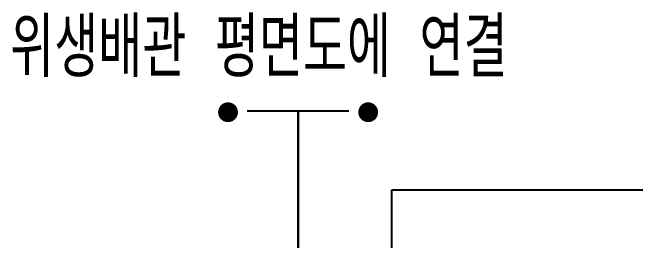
# Model space of a CAD drawing. Header units: millimetres. Extents: x 10903 to 284569, y 2319 to 62017.
# Drawn here: x 110451 to 113594, y 35441 to 36593 of the extents above; entities that cross this region are included whole.
import ezdxf
from ezdxf.enums import TextEntityAlignment as Align

# ---------------------------------------------------------------- set-up
doc = ezdxf.new("R2010")
doc.units = ezdxf.units.MM
doc.layers.add('-급수', color=3, linetype='Continuous', lineweight=30)
for name, color, linetype in [('5TXT', 7, 'Continuous'), ('AHU-02(SA)', 3, 'Continuous'), ('장비', 8, 'Continuous')]:
    doc.layers.add(name, color=color, linetype=linetype)
doc.styles.add('굴림', font='simple.shx', dxfattribs={"bigfont": 'whgtxt.shx'})

# ---------------------------------------------------------------- blocks, each defined once
blk = doc.blocks.new('RO SYSTEM')
at = {"layer": '장비', "color": 5}
for p, q in [((3000, 1250), (3000, -1250)), ((3000, -1250), (0, -1250))]:
    blk.add_line(p, q, dxfattribs=at)

msp = doc.modelspace()

# ---------------------------------------------------------------- linework, layer by layer
at = {"layer": '-급수', "linetype": 'Continuous', "ltscale": 10}
msp.add_line((111891.9, 33398.6), (111891.9, 36095.5), dxfattribs=at)
at = {"layer": '5TXT', "color": 1, "linetype": 'Continuous', "lineweight": -3}
msp.add_line((111635.3, 36095.5), (112148.4, 36095.5), dxfattribs=at)
at = {"layer": 'AHU-02(SA)', "color": 1, "const_width": 50}
for points in [[(111538.3, 36064.2, -1), (111538.3, 36114.2, -1)], [(112245.5, 36064.2, 1), (112245.5, 36114.2, 1)]]:
    msp.add_lwpolyline(points, format="xyb", close=True, dxfattribs=at)

# ---------------------------------------------------------------- block references
at = {"layer": '장비', "linetype": 'Continuous', "lineweight": -3, "rotation": 180}
msp.add_blockref('RO SYSTEM', (115364.7, 34446.5), dxfattribs=at)

# ---------------------------------------------------------------- texts
at = {"layer": '5TXT', "color": 7, "style": '굴림', "width": 0.7}
msp.add_text('위생배관 평면도에 연결', height=300, dxfattribs=at).set_placement((111693.9, 36429.9), align=Align.MIDDLE)

doc.saveas('drawing.dxf')
